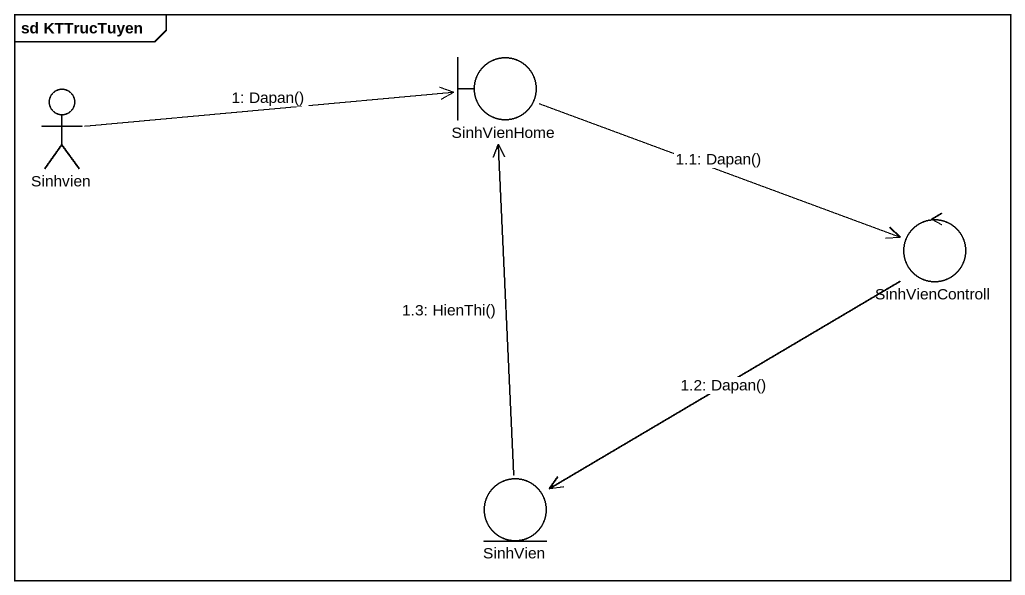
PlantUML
@startuml
mainframe sd KTTrucTuyen
actor Sinhvien
boundary SinhVienHome
control SinhVienControll
entity SinhVien
Sinhvien -right-> SinhVienHome : 1: Dapan()
SinhVienHome -right-> SinhVienControll : 1.1: Dapan()
SinhVienControll --> SinhVien : 1.2: Dapan()
SinhVien -up-> SinhVienHome : 1.3: HienThi()
@enduml
